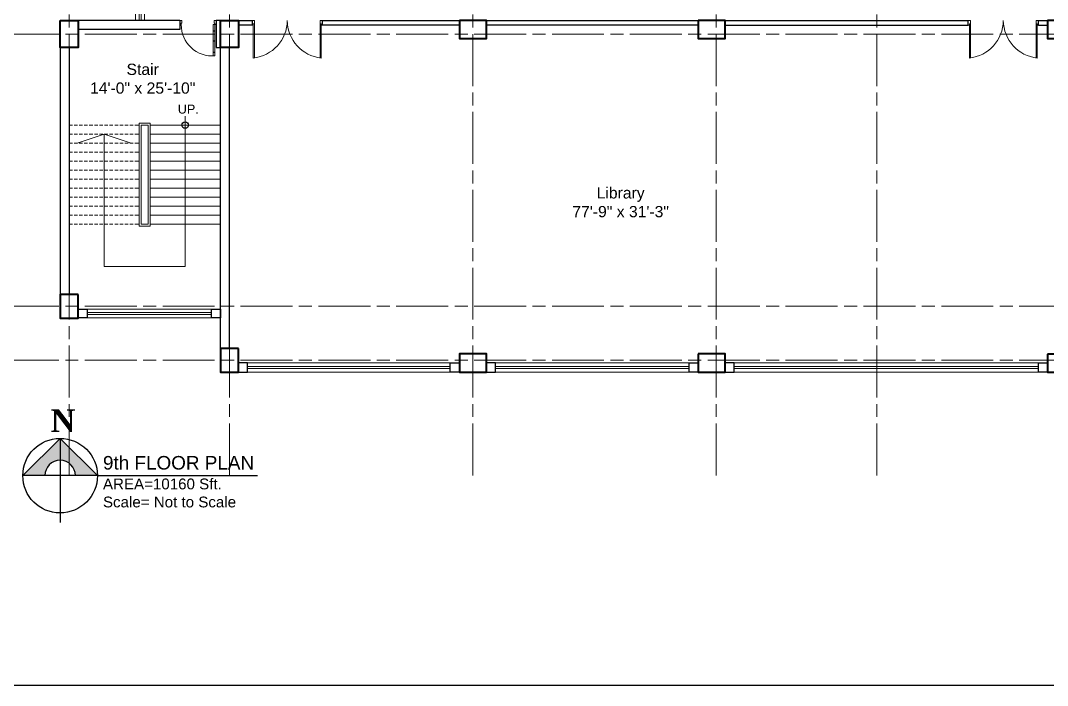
# Model space of a CAD drawing. Header units: inches. Extents: x -12 to 20935469, y -1604 to 24729220.
# Drawn here: x 20831996 to 20833136, y 24703583 to 24704320 of the extents above; entities that cross this region are included whole.
import ezdxf

# ---------------------------------------------------------------- set-up
doc = ezdxf.new("R2010")
doc.units = ezdxf.units.IN
doc.header["$LTSCALE"] = 0.03
doc.header["$MEASUREMENT"] = 0
doc.linetypes.add('ACAD_ISO08W100', pattern=[36, 24, -3, 6, -3])
doc.linetypes.add('DASHED2', pattern=[0.375, 0.25, -0.125])
for name, color, linetype, lineweight in [('column', 1, 'Continuous', 40), ('Door', 7, 'Continuous', 18), ('Gas', 21, 'Continuous', 5), ('Grid Line', 252, 'Continuous', 18), ('Low Wall', 7, 'Continuous', 30), ('Main Wall', 7, 'Continuous', 30), ('RAIL', 23, 'Continuous', 13), ('STAIR', 46, 'Continuous', 15), ('wind.', 150, 'Continuous', 20)]:
    doc.layers.add(name, color=color, linetype=linetype, lineweight=lineweight)
doc.layers.add('TEXT', color=7, linetype='Continuous')
doc.styles.add('2', font='swisscl.ttf')
doc.styles.get("Standard").update_dxf_attribs({"font": 'timesbd.ttf'})

# ---------------------------------------------------------------- blocks, each defined once
blk = doc.blocks.new('fff')
at = {"layer": 'Grid Line', "color": 252, "linetype": 'ACAD_ISO08W100', "lineweight": 9, "ltscale": 80, "true_color": 0x939598}
for p, q in [((20830948.3, 24723521.1), (20830948.3, 24724698.8)), ((20831126.3, 24723521.1), (20831126.3, 24724698.8)), ((20831396.3, 24723521.1), (20831396.3, 24724698.8)), ((20831666.3, 24723521.1), (20831666.3, 24724698.8)), ((20831844.3, 24723521.1), (20831844.3, 24724698.8)), ((20833096.9, 24724010.7), (20830726.1, 24724010.7)), ((20833096.9, 24723708.7), (20830726.1, 24723708.7)), ((20833096.9, 24723648.8), (20830726.1, 24723648.8))]:
    blk.add_line(p, q, dxfattribs=at)
blk = doc.blocks.new('Door_45')
at = {"layer": 'Door'}
for p, q in [((1.5, 5), (1.5, 44)), ((1.5, 40), (2.2, 40)), ((2.2, 40), (2.2, 39.5)), ((2.2, 39.5), (2.7, 39.5)), ((2.7, 39.5), (2.7, 40)), ((2.7, 40), (3.5, 40)), ((3.5, 44), (3.5, 5)), ((1.5, 25.8), (2.2, 25.8)), ((2.2, 25.8), (2.2, 25.3)), ((2.7, 25.8), (3.5, 25.8)), ((2.7, 25.3), (2.7, 25.8)), ((2.2, 25.3), (2.7, 25.3)), ((2.2, 12.6), (2.2, 13.1)), ((2.2, 13.1), (2.7, 13.1)), ((2.7, 13.1), (2.7, 12.6)), ((0, 0), (0, 5)), ((0, 5), (1.5, 5)), ((1.5, 12.6), (2.2, 12.6)), ((3.5, 5), (1.5, 5)), ((1.5, 5), (1.5, 3)), ((1.5, 3), (2.5, 3)), ((2.5, 3), (2.5, 0)), ((2.7, 12.6), (3.5, 12.6)), ((42.5, 3), (42.5, 0)), ((43.5, 3), (42.5, 3)), ((45, 5), (43.5, 5)), ((43.5, 5), (43.5, 3)), ((45, 0), (45, 5)), ((2.5, 0), (0, 0)), ((42.5, 0), (45, 0))]:
    blk.add_line(p, q, dxfattribs=at)
blk.add_arc((4.7, 5.3), 38.8, 359.6233, 94.6685, dxfattribs=at)

msp = doc.modelspace()

# ---------------------------------------------------------------- hatches: boundary and pattern name
at = {"layer": 'Low Wall'}
h = msp.add_hatch(color=256, dxfattribs=at)
h.paths.add_polyline_path([(20832023.4, 24703815.4), (20831999, 24703815.4), (20832040.4, 24703856.8), (20832040.4, 24703832.5, 0.414214)])
h.paths.add_polyline_path([(20832040.4, 24703832.5), (20832040.4, 24703856.8), (20832081.8, 24703815.4), (20832057.5, 24703815.4, 0.414214)])

# ---------------------------------------------------------------- linework, layer by layer
for p, q in [((20832248.2, 24703930.4), (20832248.2, 24703930.4)), ((20832523.3, 24703930.4), (20832523.3, 24703930.4)), ((20832788.3, 24703930.4), (20832788.3, 24703930.4)), ((20832040.4, 24703856.8), (20832040.4, 24703763.5)), ((20832081.8, 24703815.4), (20832259.4, 24703815.4))]:
    msp.add_line(p, q)
msp.add_lwpolyline([(20832081.8, 24703815.5), (20831999, 24703815.4)])
for centre, radius in [((20832179.2, 24704204.4), 3.61), ((20832040.4, 24703815.4), 41.4)]:
    msp.add_circle(centre, radius)
at = {"layer": 'column', "lineweight": 40, "ltscale": 20}
for points in [[(20832040.4, 24704320.4), (20832060.4, 24704320.4), (20832060.4, 24704290.4), (20832040.4, 24704290.4)], [(20832218.4, 24704320.4), (20832238.4, 24704320.4), (20832238.4, 24704290.4), (20832218.4, 24704290.4)], [(20832483.4, 24704320.4), (20832483.4, 24704300.4), (20832513.4, 24704300.4), (20832513.4, 24704320.4)], [(20832748.3, 24704320.4), (20832748.3, 24704300.4), (20832778.3, 24704300.4), (20832778.3, 24704320.4)], [(20833135.9, 24704320.4), (20833135.9, 24704300.4), (20833165.9, 24704300.4), (20833165.9, 24704320.4)], [(20832060.4, 24704016.3), (20832040.4, 24704016.3), (20832040.4, 24703990.3), (20832060.4, 24703990.3)], [(20832238.4, 24703956.4), (20832218.4, 24703956.4), (20832218.4, 24703930.4), (20832238.4, 24703930.4)], [(20832513.4, 24703930.4), (20832513.4, 24703950.4), (20832483.4, 24703950.4), (20832483.4, 24703930.4)], [(20832748.3, 24703950.4), (20832748.3, 24703930.4), (20832778.3, 24703930.4), (20832778.3, 24703950.4)], [(20833135.9, 24703950.3), (20833135.9, 24703930.3), (20833165.9, 24703930.3), (20833165.9, 24703950.3)]]:
    msp.add_lwpolyline(points, close=True, dxfattribs=at)
at = {"layer": 'Defpoints'}
msp.add_lwpolyline([(20831795.7, 24705041.1), (20834234.6, 24705041.1), (20834234.6, 24703582.6), (20831795.7, 24703582.6)], close=True, dxfattribs=at)
at = {"layer": 'Door'}
for p, q in [((20832256, 24704320.4), (20832253.4, 24704320.4)), ((20832254.7, 24704315.4), (20832253.4, 24704315.4)), ((20832254.7, 24704316.7), (20832254.7, 24704278.8)), ((20832256, 24704316.7), (20832254.7, 24704316.7)), ((20832256, 24704320.4), (20832256, 24704278.8)), ((20832328.8, 24704320.4), (20832328.8, 24704278.8)), ((20832328.8, 24704320.4), (20832331.4, 24704320.4)), ((20832328.8, 24704316.7), (20832330.1, 24704316.7)), ((20832330.1, 24704316.7), (20832330.1, 24704278.8)), ((20832330.1, 24704315.4), (20832331.4, 24704315.4)), ((20833050.5, 24704320.4), (20833047.9, 24704320.4)), ((20833049.2, 24704315.4), (20833047.9, 24704315.4)), ((20833049.2, 24704316.7), (20833049.2, 24704278.8)), ((20833050.5, 24704316.7), (20833049.2, 24704316.7)), ((20833050.5, 24704320.4), (20833050.5, 24704278.8)), ((20833123.3, 24704320.4), (20833123.3, 24704278.8)), ((20833123.3, 24704320.4), (20833125.9, 24704320.4)), ((20833123.3, 24704316.7), (20833124.6, 24704316.7)), ((20833124.6, 24704316.7), (20833124.6, 24704278.8)), ((20833124.6, 24704315.4), (20833125.9, 24704315.4))]:
    msp.add_line(p, q, dxfattribs=at)
for centre, start, end in [((20832250.1, 24704320.8), 276.2217, 359.4094), ((20832334.7, 24704320.8), 180.5906, 263.7783), ((20833044.6, 24704320.8), 276.2217, 359.4094), ((20833129.2, 24704320.8), 180.5906, 263.7783)]:
    msp.add_arc(centre, 42.3, start, end, dxfattribs=at)
at = {"layer": 'Gas', "color": 0, "lineweight": 5}
for points in [[(20832140.2, 24704206.4), (20832128.2, 24704206.4), (20832128.2, 24704092.4), (20832140.2, 24704092.4)], [(20832138.2, 24704204.4), (20832130.2, 24704204.4), (20832130.2, 24704094.4), (20832138.2, 24704094.4)]]:
    msp.add_lwpolyline(points, close=True, dxfattribs=at)
at = {"layer": 'Low Wall', "color": 0}
msp.add_lwpolyline([(20831999, 24703815.4), (20832040.4, 24703856.8), (20832081.8, 24703815.4)], dxfattribs=at)
at = {"layer": 'Low Wall'}
msp.add_arc((20832040.4, 24703815.4), 17, 0, 180, dxfattribs=at)
at = {"layer": 'Main Wall', "lineweight": 30}
for p, q in [((20832173.4, 24704320.4), (20832060.4, 24704320.4)), ((20832173.4, 24704310.4), (20832060.4, 24704310.4)), ((20832173.4, 24704320.4), (20832173.4, 24704310.4)), ((20832218.4, 24704320.4), (20832213.4, 24704320.4)), ((20832213.4, 24704320.4), (20832213.4, 24704290.4)), ((20832228.4, 24704320.4), (20832218.4, 24704320.4)), ((20832238.4, 24704320.4), (20832253.4, 24704320.4)), ((20832253.4, 24704315.4), (20832238.4, 24704315.4)), ((20832253.4, 24704320.4), (20832253.4, 24704315.4)), ((20832331.4, 24704320.4), (20832483.4, 24704320.4)), ((20832331.4, 24704315.4), (20832331.4, 24704320.4)), ((20832483.4, 24704315.4), (20832331.4, 24704315.4)), ((20832513.4, 24704320.4), (20832748.3, 24704320.4)), ((20832748.3, 24704315.4), (20832513.4, 24704315.4)), ((20832778.3, 24704320.4), (20833047.9, 24704320.4)), ((20832778.4, 24704315.4), (20833047.9, 24704315.4)), ((20833047.9, 24704315.4), (20833047.9, 24704320.4)), ((20833125.9, 24704320.4), (20833135.9, 24704320.4)), ((20833125.9, 24704315.4), (20833125.9, 24704320.4)), ((20833125.9, 24704315.4), (20833135.9, 24704315.4)), ((20832040.4, 24704290.4), (20832040.4, 24704016.3)), ((20832050.4, 24704290.4), (20832050.4, 24704016.3)), ((20832213.4, 24704290.4), (20832218.4, 24704290.4)), ((20832218.4, 24703956.4), (20832218.4, 24704290.4)), ((20832228.4, 24703956.4), (20832228.4, 24704290.4))]:
    msp.add_line(p, q, dxfattribs=at)
at = {"layer": 'Main Wall'}
for points in [[(20832060.4, 24704000.3), (20832070.4, 24704000.3), (20832070.4, 24703990.4), (20832060.4, 24703990.4)], [(20832208.4, 24704000.3), (20832218.4, 24704000.3), (20832218.4, 24703990.4), (20832208.4, 24703990.4)]]:
    msp.add_lwpolyline(points, close=True, dxfattribs=at)
at = {"layer": 'Main Wall', "lineweight": 30}
for points in [[(20832238.2, 24703930.4), (20832248.2, 24703930.4), (20832248.2, 24703940.4), (20832238.2, 24703940.4)], [(20832483.2, 24703930.4), (20832473.2, 24703930.4), (20832473.2, 24703940.4), (20832483.2, 24703940.4)], [(20832513.3, 24703930.4), (20832523.3, 24703930.4), (20832523.3, 24703940.4), (20832513.3, 24703940.4)], [(20832748.3, 24703930.4), (20832738.3, 24703930.4), (20832738.3, 24703940.4), (20832748.3, 24703940.4)], [(20832778.3, 24703930.4), (20832788.3, 24703930.4), (20832788.3, 24703940.4), (20832778.3, 24703940.4)], [(20833135.9, 24703930.3), (20833125.9, 24703930.3), (20833125.9, 24703940.4), (20833135.9, 24703940.4)]]:
    msp.add_lwpolyline(points, dxfattribs=at)
at = {"layer": 'RAIL', "lineweight": 9}
for p, q in [((20832179.2, 24704214.1), (20832179.2, 24704047.4)), ((20832089.2, 24704194.4), (20832059.2, 24704184.4)), ((20832089.2, 24704047.4), (20832089.2, 24704194.4)), ((20832119.2, 24704184.4), (20832089.2, 24704194.4)), ((20832218.2, 24704184.4), (20832140.2, 24704184.4)), ((20832179.2, 24704047.4), (20832089.2, 24704047.4))]:
    msp.add_line(p, q, dxfattribs=at)
at = {"layer": 'STAIR', "color": 32, "linetype": 'DASHED2', "lineweight": 5, "ltscale": 500}
for p, q in [((20832050.3, 24704204.4), (20832128.2, 24704204.4)), ((20832050.3, 24704194.4), (20832128.2, 24704194.4)), ((20832050.3, 24704184.4), (20832128.2, 24704184.4)), ((20832050.3, 24704174.4), (20832128.2, 24704174.4)), ((20832050.3, 24704164.4), (20832128.2, 24704164.4)), ((20832050.3, 24704154.4), (20832128.2, 24704154.4)), ((20832050.3, 24704144.4), (20832128.2, 24704144.4)), ((20832050.3, 24704134.4), (20832128.2, 24704134.4)), ((20832050.3, 24704124.4), (20832128.2, 24704124.4)), ((20832050.3, 24704114.4), (20832128.2, 24704114.4)), ((20832050.3, 24704104.4), (20832128.2, 24704104.4)), ((20832050.3, 24704094.4), (20832128.2, 24704094.4))]:
    msp.add_line(p, q, dxfattribs=at)
at = {"layer": 'STAIR', "color": 32, "lineweight": 5}
for p, q in [((20832140.2, 24704204.4), (20832218.2, 24704204.4)), ((20832140.2, 24704194.4), (20832218.2, 24704194.4)), ((20832158.2, 24704184.4), (20832218.2, 24704184.4)), ((20832140.2, 24704174.4), (20832218.2, 24704174.4)), ((20832140.2, 24704164.4), (20832218.2, 24704164.4)), ((20832140.2, 24704154.4), (20832218.2, 24704154.4)), ((20832140.2, 24704144.4), (20832218.2, 24704144.4)), ((20832140.2, 24704134.4), (20832218.2, 24704134.4)), ((20832140.2, 24704124.4), (20832218.2, 24704124.4)), ((20832140.2, 24704114.4), (20832218.2, 24704114.4)), ((20832140.2, 24704104.4), (20832218.2, 24704104.4)), ((20832140.2, 24704094.4), (20832218.2, 24704094.4))]:
    msp.add_line(p, q, dxfattribs=at)
at = {"layer": 'wind.'}
for p, q in [((20832124.2, 24704320.4), (20832124.2, 24704440.5)), ((20832128.2, 24704320.4), (20832128.2, 24704440.5)), ((20832130.2, 24704320.4), (20832130.2, 24704440.5)), ((20832134.2, 24704320.4), (20832134.2, 24704440.5))]:
    msp.add_line(p, q, dxfattribs=at)
at = {"layer": 'wind.', "lineweight": 5}
for p, q in [((20832065.4, 24704000.3), (20832213.4, 24704000.3)), ((20832070.4, 24703996.3), (20832208.4, 24703996.3)), ((20832070.4, 24703994.3), (20832208.4, 24703994.3)), ((20832065.4, 24703990.4), (20832213.4, 24703990.4)), ((20832473.2, 24703940.4), (20832248.2, 24703940.4)), ((20832473.2, 24703936.4), (20832248.2, 24703936.4)), ((20832473.2, 24703934.4), (20832248.2, 24703934.4)), ((20832483.2, 24703934.4), (20832483.2, 24703934.4)), ((20832738.3, 24703940.4), (20832523.3, 24703940.4)), ((20832738.3, 24703936.4), (20832523.3, 24703936.4)), ((20832738.3, 24703934.4), (20832523.3, 24703934.4)), ((20833125.9, 24703940.4), (20832788.3, 24703940.4)), ((20833125.9, 24703936.4), (20832788.3, 24703936.4)), ((20833125.9, 24703934.4), (20832788.3, 24703934.4)), ((20832473.2, 24703930.4), (20832248.2, 24703930.4)), ((20832738.3, 24703930.4), (20832523.3, 24703930.4)), ((20833125.9, 24703930.3), (20832788.3, 24703930.4))]:
    msp.add_line(p, q, dxfattribs=at)

# ---------------------------------------------------------------- block references
msp.add_blockref('fff', (1102.1, -19705.4))
at = {"layer": 'Door', "color": 250, "ltscale": 20, "xscale": 0.8888888888759539, "yscale": 0.8888888888759539, "zscale": 0.8888888888759539, "rotation": 180}
msp.add_blockref('Door_45', (20832213.4, 24704320.3), dxfattribs=at)

# ---------------------------------------------------------------- texts
msp.add_text('N', height=25.2).set_placement((20832029.8, 24703863.8))
at = {"layer": 'TEXT', "color": 30, "lineweight": 5, "ltscale": 20, "attachment_point": 2, "style": '2'}
for s, width, gutter_width, insert, char_height in [('\\pxsm1;{\\fArial|b0|i0|c0|p34;\\C0;Stair\\P14\'-0" x 25\'-10"  }', 143.783, 0.282, (20832132, 24704272.5), 12.476), ('{\\fArial|b0|i0|c0|p34;\\C0;UP.}', 104.76, 0.5, (20832182.6, 24704227.1), 10), ('\\pxsm1;{\\fArial|b0|i0|c0|p34;\\C0;Library\\P77\'-9" x 31\'-3" }', 269.435, 0.75, (20832662.3, 24704135.4), 12.476), ('\\A1;\\pxql;{\\fArial|b0|i0|c0|p34;\\C0;9th FLOOR PLAN \\P\\H0.8x;AREA=10160 Sft.\\PScale= Not to Scale}', 640.124, 0.5, (20832408, 24703837.2), 15)]:
    msp.add_mtext_dynamic_manual_height_columns(s, width=width, gutter_width=gutter_width, heights=[0], dxfattribs=dict(at, insert=insert, char_height=char_height))

doc.saveas('drawing.dxf')
